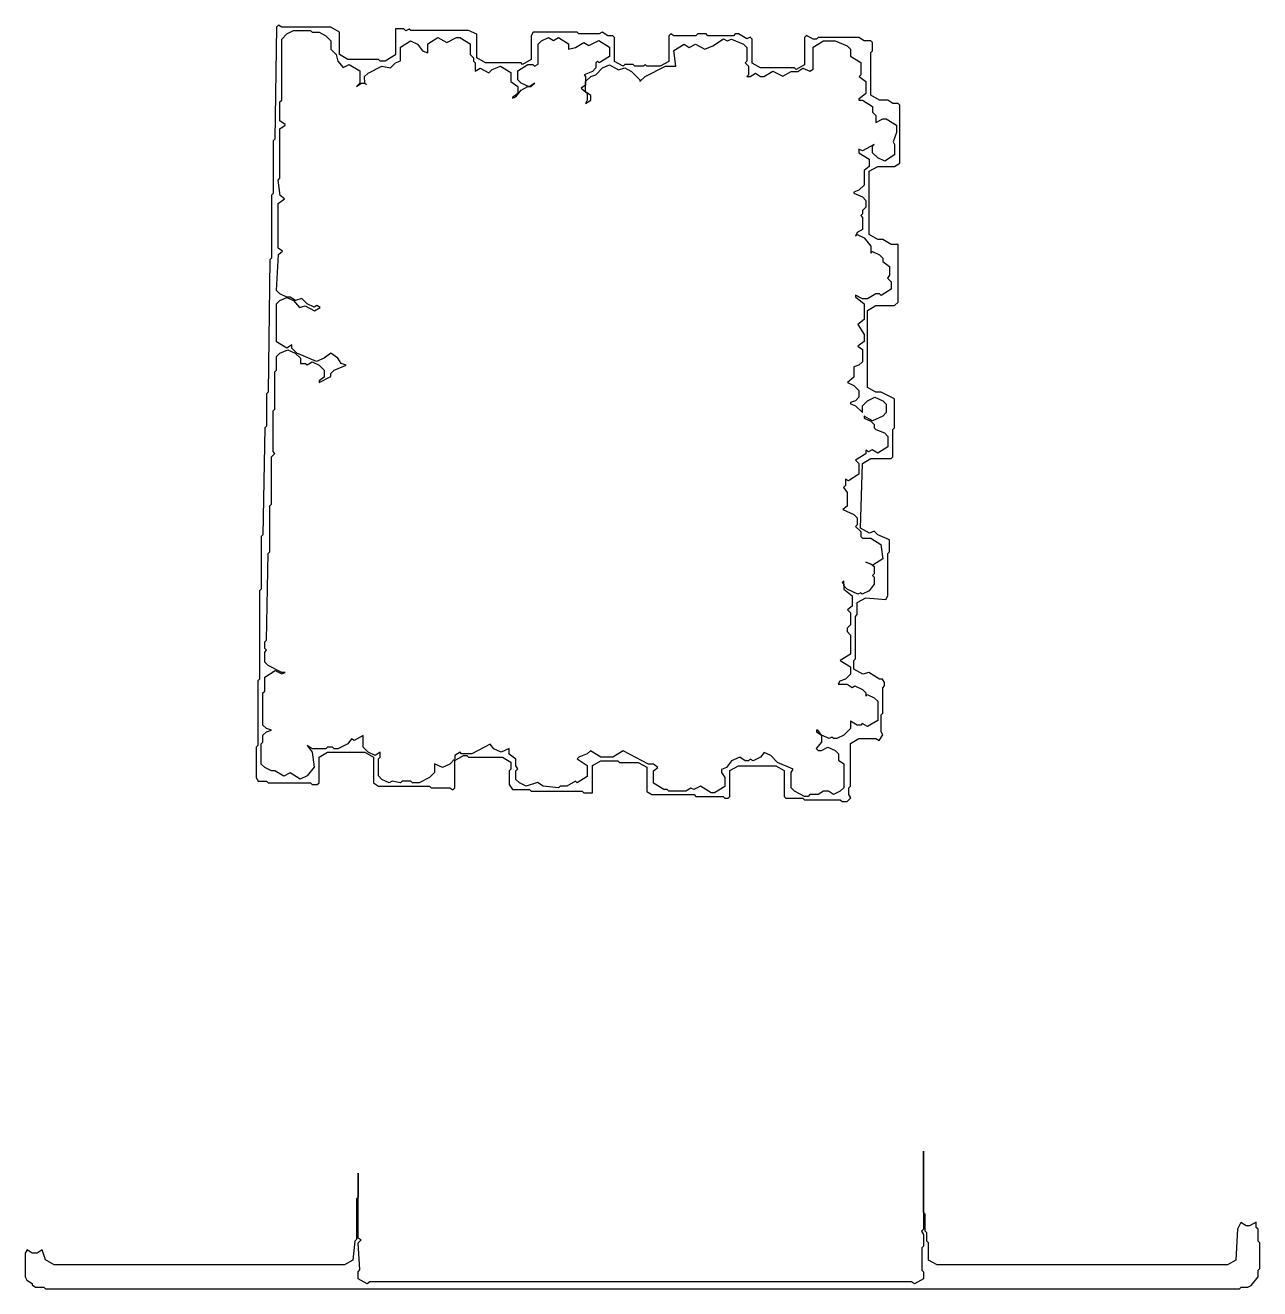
# Model space of a CAD drawing. Header units: millimetres. Extents: x 14 to 196, y 14 to 200.
import ezdxf

# ---------------------------------------------------------------- set-up
doc = ezdxf.new("R2010")
doc.units = ezdxf.units.MM
doc.layers.add('HOLES', color=1, linetype='CONTINUOUS')
doc.layers.add('OUTER', color=3, linetype='CONTINUOUS')

msp = doc.modelspace()

# ---------------------------------------------------------------- linework, layer by layer
at = {"layer": 'HOLES'}
msp.add_lwpolyline([(52.75, 198.75), (53.75, 199.25), (56.25, 199.25), (56.5, 199), (57.5, 199), (58.5, 198.5), (59.25, 197.75), (59.25, 196.5), (60, 195.75), (60.25, 194.75), (61.041067, 193.814922), (61.950347, 194.280686), (63.5, 193.312911), (63.5, 191.5), (63, 191), (63.75, 191.5), (64.25, 191.5), (64.5, 191.25), (64.25, 191.5), (64.21659, 192.46659), (64.75, 193), (66.75, 194), (68.012448, 193.762448), (68.75, 194.5), (69.5, 194.78033), (69.5, 196.812909), (70.961679, 197.725743), (72, 197.25), (72.75, 196.25), (73.5, 195.96967), (73.5, 197.312909), (74.974318, 198.233636), (76.333918, 197.484267), (77.75, 198.25), (78.25, 198.25), (79.75, 197.312909), (79.75, 195.75), (80.25, 195.25), (80.25, 194.75), (80.5, 194.5), (80.5, 193.268237), (81.239495, 193.72527), (82.519675, 193.019675), (83, 193.5), (84.212602, 194.02303), (85.75, 193.062909), (85.75, 191.756854), (86.75, 191.026902), (86.75, 189.976675), (86, 189.418652), (86, 189.282868), (86.5, 189.5), (87.25, 190.5), (88.25, 191), (88.75, 191), (89.25, 191.5), (88.445834, 190.984761), (87.25, 191.5), (86.75, 192), (86.75, 193.312909), (88.25, 194.25), (89, 194.25), (89.22859, 194.02141), (89.75, 194.30046), (89.75, 197.25), (90.25, 197.75), (91.272693, 198.217738), (92, 197.768237), (92.764415, 198.240672), (94.25, 197.312909), (94.25, 196.496118), (95.25, 196.75), (96.510505, 197.47527), (97.222693, 197.035114), (98.69823, 197.782006), (100.25, 196.812909), (100.25, 195.437091), (98.7498, 194.5002), (98.5, 194.75), (98.25, 194.5), (98.25, 193.75), (97.75, 193.25), (96.527588, 192.722412), (96.75, 192.5), (96.75, 191.226675), (96.112081, 190.752044), (97, 190.017288), (97, 189), (96.75, 188.5), (97.5, 188.981763), (97.5, 189.668652), (96.75, 190.226675), (96.75, 191.75), (97.5, 192.5), (98.25, 192.75), (99.25, 193.75), (100.26257, 194.212552), (101.584214, 193.484103), (102.5, 193.75), (103.5, 193.25), (104.75, 192), (104.75, 191.75), (105.5, 192.5), (108.5, 194), (110.013494, 194), (109.730278, 196.300592), (111.235585, 197.240672), (111.977307, 196.782262), (112.918526, 197.264386), (114.319822, 196.492036), (115.5, 197), (117.043792, 198.027023), (117.566567, 197.747243), (118.25, 198), (120, 197.25), (120.5, 196.75), (120.5, 194.75), (120.25, 194.5), (120.75, 194), (120.75, 192.75), (120.5, 192.5), (121, 192.5), (121.75, 192.981763), (122.5, 192.5), (123, 192.5), (124.333918, 193.265733), (125.767418, 192.54012), (127, 193.25), (128, 193.25), (128.726114, 193.717001), (129.760559, 193.288519), (130.25, 193.55046), (130.25, 196.812914), (131.75, 197.75), (133.5, 197.75), (135.25, 197), (135.75, 196.5), (135.75, 195.499679), (137.25, 194.562914), (137.25, 192.75), (137.003962, 192.503962), (138, 191.776902), (138, 189.982706), (137, 189.155203), (137, 189), (137.5, 189), (139, 188.062914), (139, 187.25), (139.5, 186.75), (139.5, 185.69388), (140.5, 186.25), (141, 186.25), (142.5, 185.312914), (142.5, 184.25), (142.020574, 182.867257), (142.25, 182.5), (142.25, 180.937086), (140.788325, 180.024255), (139.75, 180.5), (139, 181.25), (139, 182.25), (139.25, 182.5), (137.515437, 181.524607), (137, 181.80046), (137, 181.249679), (138.5, 180.312914), (138.5, 179.226681), (137.75, 178.668658), (137.75, 176.5), (137, 175.75), (136.25, 175.46967), (136.25, 175.290407), (137.5, 174.75), (138, 174.25), (138, 173.25), (137.5, 172.75), (137.5, 172.25), (137.25, 172), (137.5, 171.75), (137.5, 169.976681), (136.75, 169.5), (136.5, 169), (136.720979, 169.220979), (137.75, 168.75), (138.75, 167.5), (138.75, 166.5), (138.970979, 166.720979), (140, 166.25), (140.5, 165.75), (140.5, 165.256854), (141.5, 164.526902), (141.5, 163.25), (141.217126, 162.782874), (141.75, 162.25), (141.75, 161.187094), (140.249798, 160.250202), (140, 160.5), (139.5, 160.5), (138.25, 159.75), (137.5, 159.75), (136.5, 160.30612), (136.5, 160.024114), (137.75, 159.026328), (137.75, 156.732706), (136.812896, 155.957249), (137.75, 154.5), (137.75, 153.473098), (136.80983, 152.786819), (137.5, 152.273312), (137.5, 150.5), (137, 150), (136.25, 149.71967), (136.25, 148.232706), (135.288001, 147.436649), (136.25, 147), (137, 146.25), (137, 145.25), (136.5, 144.75), (135.75, 144.46967), (135.75, 144.28033), (136.5, 144), (137.5, 143), (137.5, 144), (138.25, 144.75), (139.336288, 145.250313), (140.5, 144.75), (141, 144.25), (141, 143), (140.5, 142.5), (138.982582, 141.79012), (137.75, 142.46948), (137.75, 142.206114), (138.75, 141.75), (139.25, 141.25), (139.25, 140.75), (139.5, 140.5), (140.75, 140), (141.25, 139.5), (141.25, 137.937094), (139.764413, 137.009329), (138.940423, 137.518583), (138.422136, 137.241204), (138, 137.467124), (138, 136.937094), (136.499798, 136.000202), (137, 135.5), (137, 133.937094), (135.456199, 132.972974), (135, 133.217124), (135, 132.25), (134.703364, 131.953364), (135.25, 131.25), (135.25, 129.226688), (134.603606, 128.745751), (136.25, 128), (136.75, 127.5), (136.75, 126.5), (136.5, 126.25), (137.25, 125.5), (137.25, 124.75), (137.5, 124.5), (138.75, 124.5), (140.234614, 123.572515), (140.528915, 121.455152), (139.038318, 120.524258), (138, 121), (138.75, 120.75), (139.25, 120.334576), (139.25, 119.25), (139, 119), (139.25, 118.75), (139.25, 117.75), (138.5, 116.75), (137.470979, 116.279021), (137.271415, 116.478585), (136.845456, 116.250619), (135.25, 117), (134.75, 117.5), (134.75, 118.25), (134.5, 118), (134.75, 117.75), (134.75, 117.024114), (136, 116.026329), (136, 114.476688), (135.296636, 113.953364), (135.75, 113.5), (135.75, 111.75), (135.25, 111.25), (135.25, 110.75), (135.75, 110.25), (135.75, 107.437094), (134.249474, 106.5), (135.75, 105.562906), (135.75, 104.5), (135, 103.75), (134.186905, 103.443535), (133.949532, 103), (135.25, 103), (135.987306, 102.526082), (136.409918, 102.752257), (137.5, 102.25), (138, 101.75), (138, 101.25), (138.220979, 101.470979), (139.25, 101), (139.75, 100.5), (139.75, 97.687094), (138.264413, 96.759329), (137.488729, 97.238729), (137.25, 97), (136.75, 97), (135.75, 97.55612), (135.75, 96.5), (134.75, 95.5), (133.75, 95), (133.25, 95), (133.021415, 95.228585), (132.590082, 94.997743), (131.5, 95.5), (130.918665, 96.25), (130.75, 96.25), (130.75, 96), (131.5, 95.5), (131.5, 94.5), (130.698128, 93.551872), (131, 93.25), (131.5, 93.25), (132.402382, 93.756117), (133.5, 93.25), (134, 92.75), (134, 91.831335), (134.75, 91.273312), (134.75, 87.75), (134.25, 87.25), (133.227307, 86.782262), (132.5, 87.25), (131.75, 87.25), (131, 86.75), (129.75, 86.75), (129.5, 86.5), (129, 86.5), (127.5, 87.25), (127, 87.75), (127, 90), (127.300412, 90.499911), (125, 91.5), (124, 92.5), (123.035254, 92.938056), (122.5, 92.25), (121.409918, 91.747743), (120.978585, 91.978585), (120.75, 91.75), (120.25, 91.75), (119.445834, 92.265239), (118.25, 91.75), (117.5, 90.75), (116.75, 90.46967), (116.75, 90), (117.25, 89.25), (117.25, 87.937099), (115.75, 87), (115.25, 87), (113.645296, 88.002487), (112.659918, 87.497743), (112.237306, 87.723918), (111.5, 87.25), (109, 87.25), (108.75, 87.5), (108.25, 87.5), (106.75, 88.437099), (106.75, 90.273317), (107.390676, 90.75), (106.75, 91.25), (106, 91.25), (102.262045, 93.194621), (100.75, 92.25), (99, 92.25), (97.46128, 93.21128), (97, 92.75), (95.75, 92.25), (95.499795, 91.999795), (97, 91.062901), (97, 89.437099), (95.499795, 88.500205), (95.269675, 88.730325), (94, 88), (93, 88), (92.737985, 87.737985), (90.5, 88), (89.676882, 88.526952), (88, 88), (87, 88.5), (86.5, 89), (86.5, 90.25), (86.782869, 90.532869), (86.5, 91), (86.5, 91.993146), (85.5, 92.723098), (85.5, 93.540407), (84.336288, 92.999687), (83.25, 93.5), (82.715465, 94.18709), (80, 92.75), (78.5, 92.75), (78.261271, 92.988729), (77.5, 92.518237), (77.5, 92), (76.75, 91.25), (75.663712, 90.749687), (74.5, 91.290407), (74.5, 90), (73.75, 89.25), (72.25, 88.5), (71.25, 88.5), (71, 88.75), (69.75, 88.75), (69.512448, 88.512448), (68.25, 88.75), (67.840082, 88.497743), (66.75, 89), (66.25, 89.5), (66.25, 92), (66.5, 92.25), (66.5, 92.981763), (65.772693, 92.532262), (64.75, 93), (64, 93.75), (64, 95.46948), (62.67545, 94.73943), (62.29068, 94.945353), (61.75, 94.25), (60.25, 93.5), (59.75, 93.5), (59.5, 93.75), (58.75, 93.75), (58.5, 93.5), (56.5, 93.5), (55.75, 94), (56.5, 93), (56.76002, 90.778221), (55.75, 89.5), (54.711684, 89.024259), (53.23327, 89.947544), (52.331474, 89.485614), (51, 90.25), (50.5, 90.25), (49.5, 90.75), (49, 91.25), (49, 94.25), (49.25, 94.5), (49.25, 95.5), (49.75, 96), (50.5, 96.25), (49.75, 96.5), (49.25, 97), (49.25, 101.75), (49.5, 102), (49.5, 104.062904), (51.04966, 105.030682), (52.010512, 104.538502), (52.5, 104.75), (52, 104.75), (50, 105.75), (49.5, 106.25), (49.5, 107.75), (49.75, 108), (49.5, 108.25), (49.5, 109.25), (49.75, 109.5), (50, 122.25), (50.25, 122.5), (50.25, 129.25), (50.5, 129.5), (50.5, 136.5), (51, 137), (50.75, 137.25), (50.75, 143.25), (51, 143.5), (51, 149), (51.25, 149.25), (51.25, 151.25), (51.75, 151.75), (52.913712, 152.250313), (54, 151.75), (54.75, 151), (54.75, 150.25), (55.5, 150.25), (55.738729, 150.011271), (56.477307, 150.467738), (57.5, 150), (58.25, 149.25), (58.25, 148.226685), (57.5, 147.668662), (57.5, 147.454453), (59.25, 148.295547), (59.25, 148.75), (59.75, 149.25), (61.5, 150), (60.75, 150.25), (60.25, 151), (59.226878, 151.739976), (58.25, 151), (57.10815, 150.509845), (54.25, 151.75), (53.5, 152.5), (53.5, 152.981763), (52.735589, 152.509331), (51.25, 153.437096), (51.25, 159), (51.75, 159.5), (52.75, 159.956114), (53.75, 159.5), (54.603299, 158.489726), (55.459325, 158.741899), (56.826579, 157.988312), (57.655062, 158.500342), (57.172136, 158.758796), (56.760512, 158.538502), (55.75, 159), (54.968558, 159.781442), (54.024237, 159.503258), (53.25, 160), (52.75, 160), (51.75, 160.5), (51.250831, 160.999169), (51.513185, 166.283125), (52.14068, 166.75), (51.5, 167.226686), (51.5, 173.776902), (52.440163, 174.463176), (51.768015, 174.963274), (51.487985, 177.237985), (51.75, 177.5), (51.75, 184.773322), (52.5, 185.331345), (52.5, 185.418655), (51.75, 185.976678), (51.75, 188.75), (52, 189), (52, 198)], close=True, dxfattribs=at)
at = {"layer": 'OUTER'}
for points in [[(51.532869, 200.032869), (51.25, 199.75), (51, 183.25), (50.75, 183), (50.75, 175.25), (50.5, 175), (50.5, 165.75), (50.25, 165.5), (50, 146), (49.75, 145.75), (49.75, 141), (49.5, 140.75), (49.25, 125), (49, 124.75), (49, 117), (48.75, 116.75), (48.75, 103.75), (48.5, 103.5), (48.5, 94), (48.25, 93.75), (48.25, 89.25), (48.550464, 88.75), (49.75, 88.75), (50, 88.5), (56.25, 88.5), (56.5, 88.25), (57.25, 88.25), (57.5, 88.5), (57.5, 92.28052), (58.75, 93), (64.25, 93), (65.5, 92.28052), (65.5, 88.481763), (66.25, 88), (73.75, 88), (74, 87.75), (76.75, 87.75), (77.217126, 87.467126), (77.5, 87.75), (77.5, 91.78052), (78.75, 92.5), (79.25, 92.5), (79.5, 92.25), (84.5, 92.25), (85.75, 91.53052), (85.75, 90.5), (85.5, 90.25), (85.5, 88.25), (85.981763, 87.5), (88.5, 87.5), (88.75, 87.25), (96.25, 87.25), (96.5, 87), (97.75, 87), (97.75, 91.03052), (99, 91.75), (101.5, 91.75), (101.75, 91.5), (104.5, 91.5), (105.75, 90.78052), (105.75, 87.231763), (106.5, 86.75), (112.75, 86.75), (113, 86.5), (117, 86.5), (117.25, 86.25), (117.75, 86.25), (118, 86.5), (118, 90.28052), (119.25, 91), (124.75, 91), (126, 90.28052), (126, 86.5), (126.25, 86.25), (128.75, 86.25), (129, 86), (134.25, 86), (134.5, 85.75), (135.25, 85.75), (135.782874, 86.282874), (135.5, 86.75), (135.5, 87.75), (135.75, 88), (135.75, 94.28052), (137, 95), (139.5, 95), (139.990266, 94.704742), (140.518583, 95.559577), (140.25, 96), (140.25, 98.5), (140.5, 98.75), (140.5, 102.5), (140.75, 102.75), (140.75, 103.25), (140.449532, 103.75), (140, 103.75), (138.427333, 104.732475), (137.584214, 104.484103), (136.25, 105.21948), (136.25, 106.5), (136.5, 106.75), (136.5, 113), (136.75, 113.25), (136.75, 115.03052), (138, 115.75), (140.949716, 115.500344), (141.25, 116), (141.25, 122.25), (141.5, 122.5), (141.5, 124.286738), (139.75, 125), (139.228553, 125.521447), (138.563032, 125.245778), (137.244332, 125.972604), (137.502413, 135.53185), (138.75, 136.25), (141.75, 136.25), (142, 136.5), (142, 140.5), (142.25, 140.75), (142.25, 145.016051), (140.25, 146), (139.5, 146), (138.25, 146.719481), (138.25, 158.03052), (139.5, 158.75), (142.25, 158.75), (142.75, 159.25), (142.75, 167.75), (141.75, 167.75), (140.5, 168.5), (139.75, 168.5), (138.5, 169.219481), (138.5, 178.53052), (139.75, 179.25), (142.25, 179.25), (143, 179.731763), (143, 188.25), (142.75, 188.5), (142, 188.5), (141.25, 189), (140, 189), (138.75, 189.71948), (138.75, 196), (139, 196.25), (139, 197.5), (138.75, 197.75), (137.75, 197.75), (137, 198.25), (131, 198.25), (130.75, 198), (130.25, 198), (129.287111, 198.537111), (129, 198.25), (129, 194.21948), (127.730325, 193.519675), (127.5, 193.75), (122.5, 193.75), (121.25, 194.46948), (121.25, 198), (120.967131, 198.282869), (120.497838, 198.031711), (119.25, 198.75), (118.75, 198.75), (118.5, 198.5), (114.75, 198.5), (114.5, 198.75), (113.25, 198.75), (113, 198.5), (109.75, 198.5), (109.282869, 198.782869), (109, 198.5), (109, 194.71948), (107.75, 194), (105.75, 194), (105.5, 194.25), (105.25, 194), (104, 194), (103.75, 194.25), (102.5, 194.25), (102.269675, 194.019675), (101, 194.71948), (101, 198.25), (100.75, 198.5), (100, 198.5), (99.19043, 199.018579), (98.75, 198.75), (95.75, 198.75), (95.5, 199), (89.05046, 199), (88.75, 198.5), (88.75, 194.96948), (87.480325, 194.269675), (87.25, 194.5), (82, 194.5), (80.75, 195.21948), (80.75, 198.721878), (79.5, 199.25), (71, 199.25), (70.77141, 199.47859), (70.282869, 199.217131), (70, 199.5), (68.75, 199.5), (68.75, 195.687091), (67.25, 194.75), (66.5, 194.75), (66.25, 195), (61.75, 195), (60.5, 195.71948), (60.5, 199.03052), (59.25, 199.75), (52, 199.75)], [(196, 20.75), (195.75, 21), (195.75, 22.75), (195.5, 23), (195.5, 23.806105), (194.5, 23.25), (194, 23.25), (193.209835, 23.756586), (192.75, 22.75), (192.481713, 18.209401), (191.25, 17.5), (148.5, 17.5), (147.25, 18.21948), (147.25, 20.75), (147, 21), (147, 22.25), (146.75, 22.5), (146.75, 25), (146.5, 25.25), (146.5, 34.25), (146.5, 22.75), (146.217126, 22.467126), (146.5, 22), (146.5, 20.25), (146.25, 20), (146.25, 16.75), (146.5, 16.5), (146.5, 15.46948), (145.175464, 14.739438), (144.75, 15), (65, 15), (64.574536, 14.739438), (63.25, 15.46948), (63.25, 16.5), (63.510906, 16.760906), (63.24686, 20.74686), (63.717136, 21.217136), (63.25, 21.46714), (63.25, 31), (63.25, 27.5), (63, 27.25), (63, 21.25), (62.75, 21), (62.485008, 18.211217), (61.25, 17.5), (18.5, 17.5), (17.25, 18.25), (16.737796, 19.72422), (16, 19.25), (15.25, 19.25), (14.530586, 19.71286), (14.25, 19.25), (14.25, 15.75), (14.5, 15.25), (15.25, 14.77333), (15.25, 14.550452), (15.75, 14.25), (17, 14.25), (17.25, 14), (193, 14), (193.25, 14.25), (194.25, 14.25), (194.75, 14.5), (195.75, 15.75), (195.75, 16.75), (196, 17)]]:
    msp.add_lwpolyline(points, close=True, dxfattribs=at)

doc.saveas('drawing.dxf')
